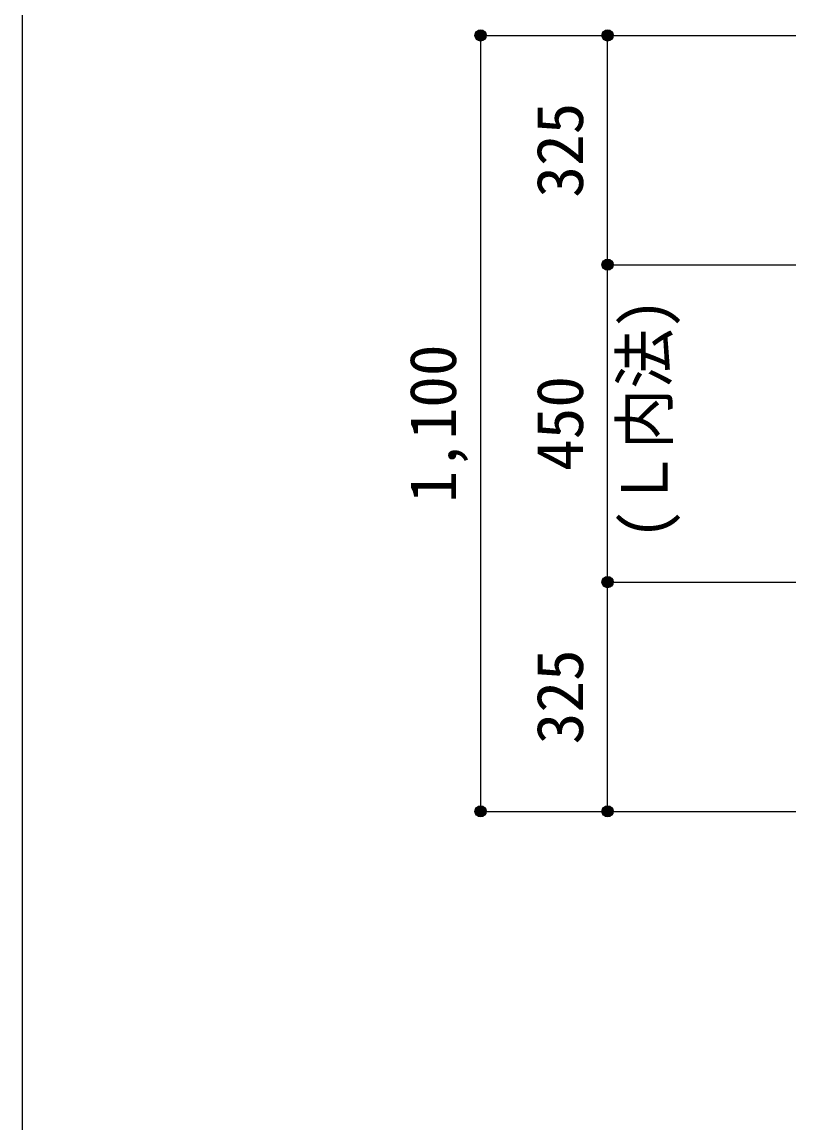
# Model space of a CAD drawing. Units: millimetres at full size, sheet at 1:30. Extents: x -5973 to 5954, y -4195 to 4201.
# Drawn here: x -5973 to -4876, y -2667 to -1106 of the extents above; entities that cross this region are included whole.
import ezdxf
from ezdxf.enums import TextEntityAlignment as Align

# ---------------------------------------------------------------- set-up
doc = ezdxf.new("R2010")
doc.units = ezdxf.units.MM
doc.header["$LTSCALE"] = 30
doc.header["$PDMODE"] = 32
doc.header["$PDSIZE"] = 15
for name, color, linetype in [('0-7_文字', 4, 'Continuous'), ('0-D_寸法', 4, 'Continuous'), ('F-0_枠', 6, 'Continuous')]:
    doc.layers.add(name, color=color, linetype=linetype)
doc.styles.add('ＭＳ ゴシック', font='')
doc.styles.get('ＭＳ ゴシック').set_extended_font_data('MS Gothic')

msp = doc.modelspace()

# ---------------------------------------------------------------- linework, layer by layer
at = {"layer": '0-D_寸法'}
for p, q in [((-5322.84, -1124.89), (-5322.84, -2224.89)), ((-5322.84, -1124.89), (-5142.84, -1124.89)), ((-5322.84, -1124.89), (-5142.84, -1124.89)), ((-5322.84, -1124.89), (-5322.84, -2224.89)), ((-5142.84, -1449.89), (-5142.84, -1124.89)), ((-5142.84, -1124.89), (-4875.8, -1124.89)), ((-5142.84, -1899.89), (-5142.84, -1449.89)), ((-5142.84, -1449.89), (-4875.8, -1449.89)), ((-5142.84, -2224.89), (-5142.84, -1899.89)), ((-5142.84, -1899.89), (-4875.8, -1899.89)), ((-5322.84, -2224.89), (-5142.84, -2224.89)), ((-5142.84, -2224.89), (-4875.8, -2224.89)), ((-5142.84, -2224.89), (-4875.8, -2224.89))]:
    msp.add_line(p, q, dxfattribs=at)
for centre, radius in [((-5322.84, -1124.89), 8), ((-5322.84, -1124.89), 7.2), ((-5322.84, -1124.89), 6.4), ((-5322.84, -1124.89), 5.6), ((-5322.84, -1124.89), 4.8), ((-5322.84, -1124.89), 4), ((-5322.84, -1124.89), 3.2), ((-5322.84, -1124.89), 2.4), ((-5322.84, -1124.89), 1.6), ((-5142.84, -1124.89), 8), ((-5142.84, -1124.89), 7.2), ((-5142.84, -1124.89), 6.4), ((-5142.84, -1124.89), 5.6), ((-5142.84, -1124.89), 4.8), ((-5142.84, -1124.89), 4), ((-5142.84, -1124.89), 3.2), ((-5142.84, -1124.89), 2.4), ((-5142.84, -1124.89), 1.6), ((-5322.84, -1124.89), 0.8), ((-5142.84, -1124.89), 0.8), ((-5142.84, -1449.89), 8), ((-5142.84, -1449.89), 7.2), ((-5142.84, -1449.89), 6.4), ((-5142.84, -1449.89), 5.6), ((-5142.84, -1449.89), 4.8), ((-5142.84, -1449.89), 4), ((-5142.84, -1449.89), 3.2), ((-5142.84, -1449.89), 2.4), ((-5142.84, -1449.89), 1.6), ((-5142.84, -1449.89), 0.8), ((-5142.84, -1899.89), 8), ((-5142.84, -1899.89), 7.2), ((-5142.84, -1899.89), 6.4), ((-5142.84, -1899.89), 5.6), ((-5142.84, -1899.89), 4.8), ((-5142.84, -1899.89), 4), ((-5142.84, -1899.89), 3.2), ((-5142.84, -1899.89), 2.4), ((-5142.84, -1899.89), 1.6), ((-5142.84, -1899.89), 0.8), ((-5322.84, -2224.89), 8), ((-5322.84, -2224.89), 7.2), ((-5322.84, -2224.89), 6.4), ((-5322.84, -2224.89), 5.6), ((-5322.84, -2224.89), 4.8), ((-5322.84, -2224.89), 4), ((-5322.84, -2224.89), 3.2), ((-5322.84, -2224.89), 2.4), ((-5322.84, -2224.89), 1.6), ((-5322.84, -2224.89), 0.8), ((-5142.84, -2224.89), 8), ((-5142.84, -2224.89), 7.2), ((-5142.84, -2224.89), 6.4), ((-5142.84, -2224.89), 5.6), ((-5142.84, -2224.89), 4.8), ((-5142.84, -2224.89), 4), ((-5142.84, -2224.89), 3.2), ((-5142.84, -2224.89), 2.4), ((-5142.84, -2224.89), 1.6), ((-5142.84, -2224.89), 0.8)]:
    msp.add_circle(centre, radius, dxfattribs=at)
at = {"layer": '0-D_寸法', "color": 7}
for p in [(-5322.84, -1124.89), (-5142.84, -1124.89), (-5142.84, -1449.89), (-5142.84, -1449.89), (-5142.84, -1899.89), (-5322.84, -2224.89), (-5142.84, -2224.89)]:
    msp.add_point(p, dxfattribs=at)
at = {"layer": 'F-0_枠'}
msp.add_line((-5972.88, 4201.15), (-5972.88, -4195.24), dxfattribs=at)

# ---------------------------------------------------------------- texts
at = {"layer": '0-7_文字', "style": 'ＭＳ ゴシック', "width": 0.95}
msp.add_text('(Ｌ内法)', height=65.98, rotation=90, dxfattribs=at).set_placement((-5037.78, -1839.49), align=Align.BOTTOM_LEFT)
at = {"layer": '0-D_寸法', "style": 'ＭＳ ゴシック'}
for s, p in [('325', (-5157.84, -1354.89)), ('1,100', (-5337.84, -1787.39)), ('450', (-5157.84, -1742.39)), ('325', (-5157.84, -2129.89))]:
    msp.add_text(s, height=65.98, rotation=90, dxfattribs=at).set_placement(p, align=Align.BOTTOM_LEFT)

doc.saveas('drawing.dxf')
